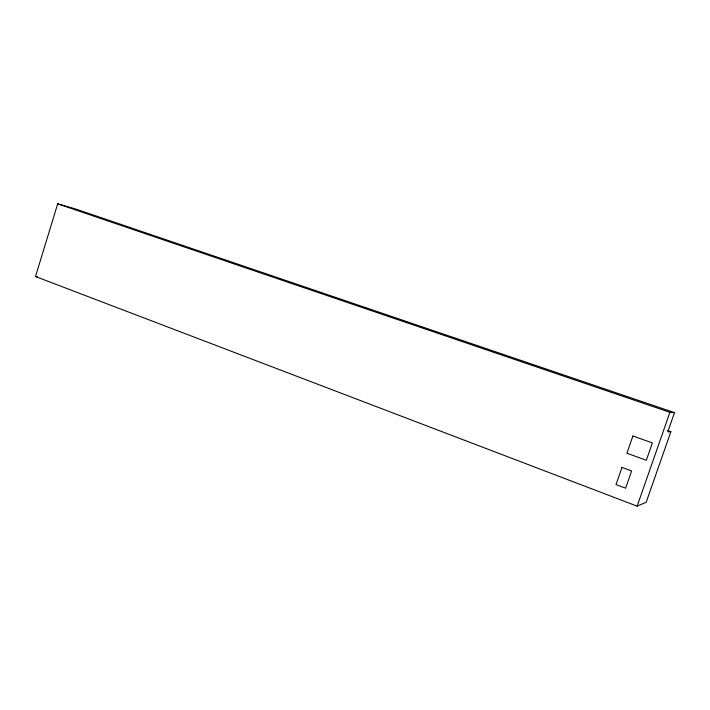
<?xml version="1.0" encoding="UTF-8"?>
<svg xmlns="http://www.w3.org/2000/svg" width="710" height="710" viewBox="0 0 710 710"><rect width="100%" height="100%" fill="white"/><g stroke="black" fill="none" stroke-linecap="round" stroke-linejoin="round"><path stroke-width="1.06" d="M35.5 276.527L57.679 203.841L74.958 208.784L674.5 412.643L667.782 431.858L670.87 431.707L646.171 502.29L637.127 506.159L35.5 276.527L37.657 276.935M637.127 506.159L669.92 412.306L674.5 412.643M57.679 203.841L669.92 412.306M667.728 430.615L670.87 431.707M621.987 467.42L616.023 484.575L625.625 488.196L631.625 470.978L621.987 467.42M632.903 436.011L626.912 453.237L646.322 460.275L652.384 442.925L632.903 436.011"/></g></svg>
